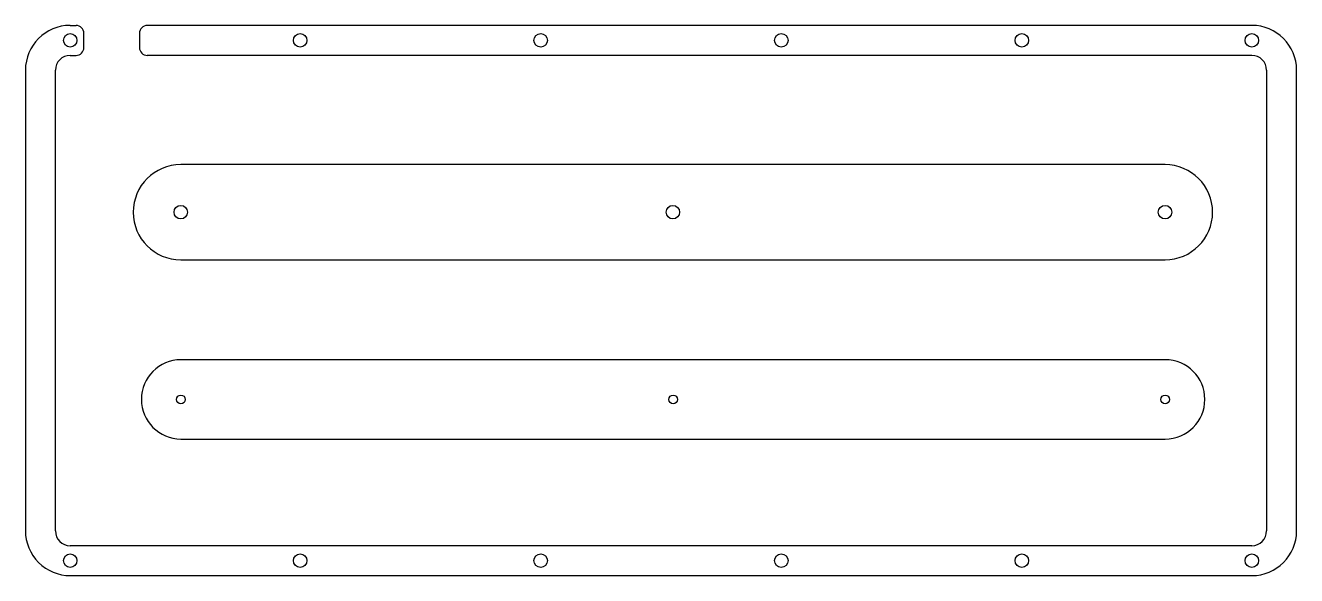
# Model space of a CAD drawing. Header units: millimetres. Extents: x 6 to 326, y 9 to 147.
import ezdxf

# ---------------------------------------------------------------- set-up
doc = ezdxf.new("R2010")
doc.units = ezdxf.units.MM
doc.header["$MEASUREMENT"] = 0
doc.layers.add('GanJing-open-layer v1_0', color=7, linetype='Continuous')

msp = doc.modelspace()

# ---------------------------------------------------------------- linework, layer by layer
for p, q in [((16.9, 147.4), (18.36, 147.4)), ((315.18, 147.4), (36.36, 147.4)), ((16.9, 139.83), (18.36, 139.83)), ((315.18, 139.83), (36.36, 139.83))]:
    msp.add_line(p, q)
at = {"color": 0}
for p, q in [((293.28, 112.28), (44.8, 112.28)), ((44.8, 88.28), (293.28, 88.28)), ((293.33, 63.05), (44.85, 63.05)), ((44.85, 43.05), (293.33, 43.05))]:
    msp.add_line(p, q, dxfattribs=at)
for centre, radius in [((44.8, 100.28), 1.7), ((169.04, 100.28), 1.7), ((293.28, 100.28), 1.7), ((44.85, 53.05), 1.1), ((169.09, 53.05), 1.1), ((293.33, 53.05), 1.1)]:
    msp.add_circle(centre, radius, dxfattribs=at)
for centre, radius, start, end in [((44.8, 100.28), 12, 90, 270), ((293.28, 100.28), 12, 270, 90), ((44.85, 53.05), 10, 90, 270), ((293.33, 53.05), 10, 270, 90)]:
    msp.add_arc(centre, radius, start, end, dxfattribs=at)
at = {"layer": 'GanJing-open-layer v1_0'}
for p, q in [((20.36, 141.83), (20.36, 145.4)), ((34.36, 145.4), (34.36, 141.83)), ((5.59, 136.1), (5.59, 19.91)), ((13.16, 19.86), (13.16, 136.1)), ((318.91, 136.1), (318.91, 19.86)), ((326.48, 19.9), (326.48, 136.1)), ((315.18, 16.12), (16.9, 16.12)), ((16.9, 8.6), (315.18, 8.6))]:
    msp.add_line(p, q, dxfattribs=at)
for centre in [(16.9, 143.64), (74.94, 143.64), (135.67, 143.64), (196.4, 143.64), (257.13, 143.64), (315.18, 143.64), (16.9, 12.36), (74.94, 12.36), (135.67, 12.36), (196.4, 12.36), (257.13, 12.36), (315.18, 12.36)]:
    msp.add_circle(centre, 1.7, dxfattribs=at)
for centre, radius, start, end in [((16.9, 136.1), 11.31, 90, 180), ((18.36, 145.4), 2, 0, 90), ((36.36, 145.4), 2, 90, 180), ((315.18, 136.1), 11.31, 0, 90), ((18.36, 141.83), 2, 270, 0), ((36.36, 141.83), 2, 180, 270), ((16.9, 136.1), 3.73, 90, 180), ((315.18, 136.1), 3.73, 0, 90), ((16.9, 19.9), 11.31, 179.9838, 270.0129), ((16.9, 19.86), 3.73, 180, 270), ((315.18, 19.9), 11.31, 270, 0), ((315.18, 19.86), 3.73, 270, 0.0028)]:
    msp.add_arc(centre, radius, start, end, dxfattribs=at)

doc.saveas('drawing.dxf')
